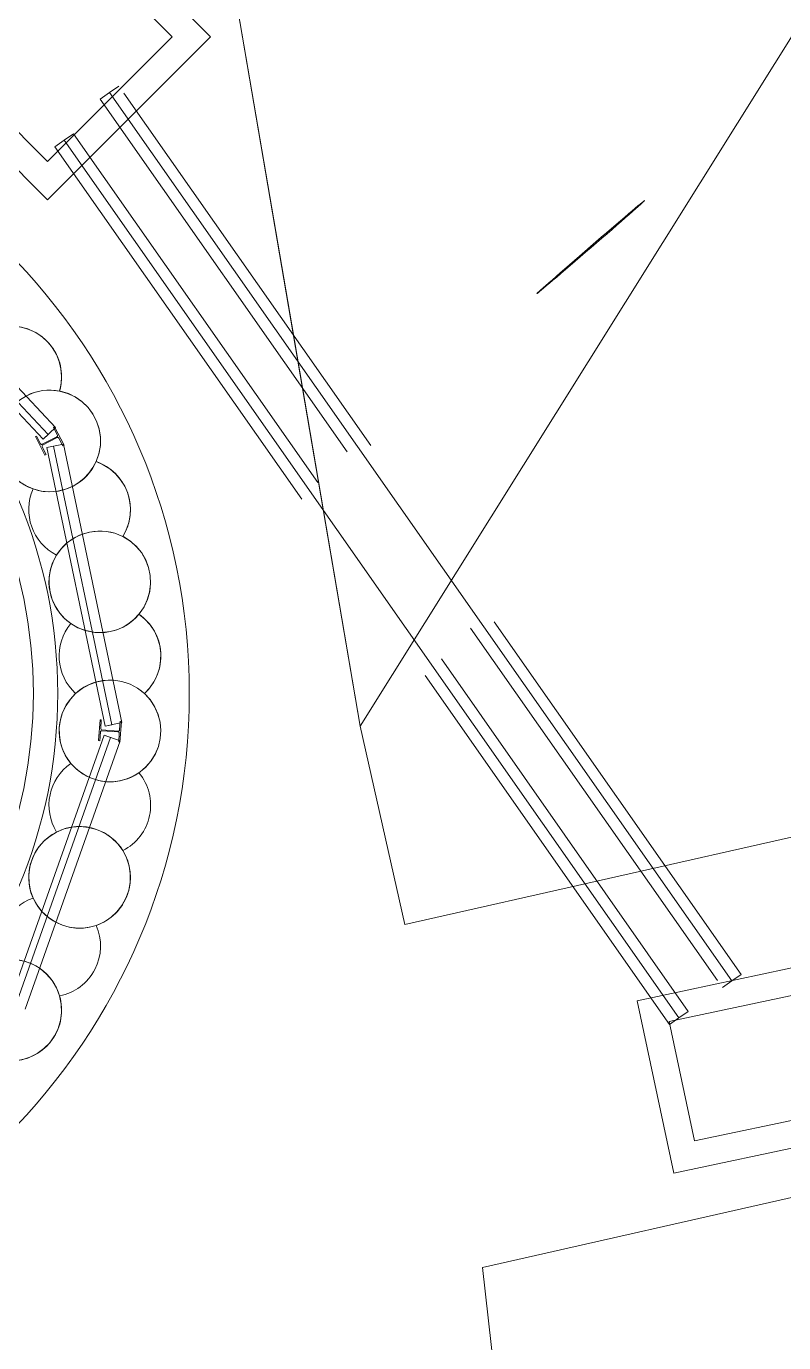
# Model space of a CAD drawing. Header units: metres. Extents: x 1753726 to 1755216, y 5920592 to 5921703.
# Drawn here: x 1755120.74 to 1755126.33, y 5921379.26 to 5921388.98 of the extents above; entities that cross this region are included whole.
import ezdxf

# ---------------------------------------------------------------- set-up
doc = ezdxf.new("R2010")
doc.units = ezdxf.units.M
doc.linetypes.add('CENTER', pattern=[50.8, 31.75, -6.35, 6.35, -6.35])
doc.linetypes.add('HIDDEN2', pattern=[4.7625, 3.175, -1.5875])
for name, color, linetype, lineweight in [('A-DETL-____-OTLN', 2, 'Continuous', 9), ('A-FLOR-____-OTLN', 9, 'Continuous', 9), ('A-GENM-____-OTLN', 4, 'Continuous', 9), ('A-WALL-____-OTLN', 2, 'Continuous', 9), ('P-PIPE-____-CNTR', 1, 'CENTER', 9), ('P-PIPE-____-OTLN', 6, 'HIDDEN2', 18), ('S-BEAM-____-OTLN', 7, 'Continuous', 9), ('S-FNDN-____-OTLN', 7, 'Continuous', 9)]:
    doc.layers.add(name, color=color, linetype=linetype, lineweight=lineweight)

# ---------------------------------------------------------------- blocks, each defined once
blk = doc.blocks.new('308492-ARUP-TUTB-MOD-0001_rvt-1-X-ARUP-GL-HERNE_BAY_ALIGNMENT')
at = {"layer": 'A-DETL-____-OTLN'}
blk.add_line((1755124.8955, 5921387.3317), (1755124.9176, 5921387.3619), dxfattribs=at)
blk.add_ellipse((1755124.9066, 5921387.3468), major_axis=(0.3974, 0.3431), ratio=0.008005, dxfattribs=at)
blk = doc.blocks.new('Arup_Beam_Steel I Section_UC_AU2 - 150UC30-4262502-X-ARUP-GL-HERNE_BAY_ALIGNMENT')
at = {"layer": 'S-BEAM-____-OTLN'}
for p, q in [((1755120.8199, 5921385.9527), (1755120.8116, 5921385.9484)), ((1755120.8116, 5921385.9484), (1755120.8199, 5921385.9527)), ((1755120.8116, 5921385.9484), (1755120.8819, 5921385.8126)), ((1755120.8819, 5921385.8126), (1755120.8116, 5921385.9484)), ((1755120.8495, 5921385.8956), (1755120.8199, 5921385.9527)), ((1755120.8199, 5921385.9527), (1755120.8495, 5921385.8956)), ((1755120.9693, 5921385.9477), (1755120.8615, 5921385.8918)), ((1755120.8615, 5921385.8918), (1755120.9693, 5921385.9477)), ((1755120.8645, 5921385.886), (1755120.9723, 5921385.9418)), ((1755120.9723, 5921385.9418), (1755120.8645, 5921385.886)), ((1755120.9518, 5921386.0211), (1755120.9435, 5921386.0168)), ((1755120.9435, 5921386.0168), (1755120.9518, 5921386.0211)), ((1755120.9435, 5921386.0168), (1755120.9731, 5921385.9597)), ((1755120.9731, 5921385.9597), (1755120.9435, 5921386.0168)), ((1755121.0222, 5921385.8852), (1755120.9518, 5921386.0211)), ((1755120.9518, 5921386.0211), (1755121.0222, 5921385.8852)), ((1755120.9843, 5921385.938), (1755121.0139, 5921385.8809)), ((1755121.0139, 5921385.8809), (1755120.9843, 5921385.938)), ((1755120.8903, 5921385.8169), (1755120.8607, 5921385.874)), ((1755120.8607, 5921385.874), (1755120.8903, 5921385.8169)), ((1755121.0139, 5921385.8809), (1755121.0222, 5921385.8852)), ((1755121.0222, 5921385.8852), (1755121.0139, 5921385.8809)), ((1755120.8819, 5921385.8126), (1755120.8903, 5921385.8169)), ((1755120.8903, 5921385.8169), (1755120.8819, 5921385.8126))]:
    blk.add_line(p, q, dxfattribs=at)
for centre, major_axis, start_param, end_param in [((1755120.9652, 5921385.9556), (-0.0038, 0.00805), 3.178181, 4.748977), ((1755120.9652, 5921385.9556), (-0.0038, 0.00805), 3.178181, 4.748977), ((1755120.9764, 5921385.9339), (-0.00452, 0.00767), 4.657422, 6.228218), ((1755120.9764, 5921385.9339), (-0.00452, 0.00767), 4.657422, 6.228218), ((1755120.8574, 5921385.8997), (-0.00089, 0.00886), 1.94898, 3.519777), ((1755120.8574, 5921385.8997), (-0.00089, 0.00886), 1.94898, 3.519777), ((1755120.8686, 5921385.8781), (-0.00089, 0.00886), 0.378184, 1.94898), ((1755120.8686, 5921385.8781), (-0.00089, 0.00886), 0.378184, 1.94898)]:
    blk.add_ellipse(centre, major_axis=major_axis, ratio=1, start_param=start_param, end_param=end_param, dxfattribs=at)
blk = doc.blocks.new('Arup_Beam_Steel I Section_UC_AU2 - 150UC30-4262503-X-ARUP-GL-HERNE_BAY_ALIGNMENT')
at = {"layer": 'S-BEAM-____-OTLN'}
for p, q in [((1755121.2879, 5921383.8589), (1755121.2775, 5921383.7062)), ((1755121.2775, 5921383.7062), (1755121.2879, 5921383.8589)), ((1755121.2973, 5921383.8582), (1755121.2879, 5921383.8589)), ((1755121.2879, 5921383.8589), (1755121.2973, 5921383.8582)), ((1755121.2929, 5921383.7941), (1755121.2973, 5921383.8582)), ((1755121.2973, 5921383.8582), (1755121.2929, 5921383.7941)), ((1755121.4362, 5921383.8487), (1755121.4318, 5921383.7846)), ((1755121.4318, 5921383.7846), (1755121.4362, 5921383.8487)), ((1755121.4351, 5921383.6955), (1755121.4456, 5921383.8481)), ((1755121.4456, 5921383.8481), (1755121.4351, 5921383.6955)), ((1755121.4456, 5921383.8481), (1755121.4362, 5921383.8487)), ((1755121.4362, 5921383.8487), (1755121.4456, 5921383.8481)), ((1755121.2775, 5921383.7062), (1755121.2869, 5921383.7056)), ((1755121.2869, 5921383.7056), (1755121.2775, 5921383.7062)), ((1755121.2869, 5921383.7056), (1755121.2913, 5921383.7698)), ((1755121.2913, 5921383.7698), (1755121.2869, 5921383.7056)), ((1755121.3007, 5921383.778), (1755121.4219, 5921383.7697)), ((1755121.4219, 5921383.7697), (1755121.3007, 5921383.778)), ((1755121.4223, 5921383.7763), (1755121.3012, 5921383.7846)), ((1755121.3012, 5921383.7846), (1755121.4223, 5921383.7763)), ((1755121.4301, 5921383.7603), (1755121.4257, 5921383.6961)), ((1755121.4257, 5921383.6961), (1755121.4301, 5921383.7603)), ((1755121.4257, 5921383.6961), (1755121.4351, 5921383.6955)), ((1755121.4351, 5921383.6955), (1755121.4257, 5921383.6961))]:
    blk.add_line(p, q, dxfattribs=at)
for centre, major_axis, start_param, end_param in [((1755121.3001, 5921383.7691), (0.0065, 0.00607), 0.75125, 2.322047), ((1755121.3001, 5921383.7691), (0.0065, 0.00607), 0.75125, 2.322047), ((1755121.3018, 5921383.7935), (0.00172, 0.00873), 1.697524, 3.26832), ((1755121.3018, 5921383.7935), (0.00172, 0.00873), 1.697524, 3.26832), ((1755121.4212, 5921383.7609), (-0.00607, 0.0065), 3.892843, 5.463639), ((1755121.4212, 5921383.7609), (-0.00607, 0.0065), 3.892843, 5.463639), ((1755121.4229, 5921383.7852), (-0.00252, 0.00853), 2.785694, 4.356491), ((1755121.4229, 5921383.7852), (-0.00252, 0.00853), 2.785694, 4.356491)]:
    blk.add_ellipse(centre, major_axis=major_axis, ratio=1, start_param=start_param, end_param=end_param, dxfattribs=at)
blk = doc.blocks.new('308492-ARUP-STTW-MOD-0200_rvt-1-X-ARUP-GL-HERNE_BAY_ALIGNMENT')
at = {"layer": 'A-WALL-____-OTLN'}
for p, q in [((1755119.4689, 5921387.4955), (1755120.905, 5921385.9634)), ((1755120.905, 5921385.9634), (1755119.4689, 5921387.4955)), ((1755119.5236, 5921387.5468), (1755120.9597, 5921386.0147)), ((1755120.9597, 5921386.0147), (1755119.5236, 5921387.5468)), ((1755119.4324, 5921387.4614), (1755120.8685, 5921385.9292)), ((1755120.8685, 5921385.9292), (1755119.4324, 5921387.4614)), ((1755119.4324, 5921387.4614), (1755120.8685, 5921385.9292)), ((1755120.8685, 5921385.9292), (1755119.4324, 5921387.4614)), ((1755120.9597, 5921386.0147), (1755120.8685, 5921385.9292)), ((1755120.9597, 5921386.0147), (1755120.8685, 5921385.9292)), ((1755120.905, 5921385.9634), (1755120.8685, 5921385.9292)), ((1755120.905, 5921385.9634), (1755120.8685, 5921385.9292)), ((1755120.8956, 5921385.8682), (1755121.018, 5921385.8938)), ((1755121.018, 5921385.8938), (1755120.8956, 5921385.8682)), ((1755120.8956, 5921385.8682), (1755120.9446, 5921385.8784)), ((1755120.9446, 5921385.8784), (1755120.8956, 5921385.8682)), ((1755120.8956, 5921385.8682), (1755121.3266, 5921383.8129)), ((1755121.3266, 5921383.8129), (1755120.8956, 5921385.8682)), ((1755120.8956, 5921385.8682), (1755121.3266, 5921383.8129)), ((1755121.3266, 5921383.8129), (1755120.8956, 5921385.8682)), ((1755120.9446, 5921385.8784), (1755121.3755, 5921383.8231)), ((1755121.3755, 5921383.8231), (1755120.9446, 5921385.8784)), ((1755121.018, 5921385.8938), (1755121.4489, 5921383.8385)), ((1755121.4489, 5921383.8385), (1755121.018, 5921385.8938)), ((1755121.4489, 5921383.8385), (1755121.3266, 5921383.8129)), ((1755121.4489, 5921383.8385), (1755121.3266, 5921383.8129)), ((1755121.3755, 5921383.8231), (1755121.3266, 5921383.8129)), ((1755121.3755, 5921383.8231), (1755121.3266, 5921383.8129)), ((1755121.3181, 5921383.7467), (1755120.6184, 5921381.7667)), ((1755120.6184, 5921381.7667), (1755121.3181, 5921383.7467)), ((1755121.3181, 5921383.7467), (1755120.6184, 5921381.7667)), ((1755120.6184, 5921381.7667), (1755121.3181, 5921383.7467)), ((1755121.3652, 5921383.73), (1755120.6655, 5921381.75)), ((1755120.6655, 5921381.75), (1755121.3652, 5921383.73)), ((1755121.4359, 5921383.705), (1755120.7363, 5921381.725)), ((1755120.7363, 5921381.725), (1755121.4359, 5921383.705)), ((1755121.3181, 5921383.7467), (1755121.4359, 5921383.705)), ((1755121.4359, 5921383.705), (1755121.3181, 5921383.7467)), ((1755121.3181, 5921383.7467), (1755121.3652, 5921383.73)), ((1755121.3652, 5921383.73), (1755121.3181, 5921383.7467))]:
    blk.add_line(p, q, dxfattribs=at)
at = {"layer": 'S-BEAM-____-OTLN'}
for start, end in [(0, 180), (0, 180), (0, 180), (0, 180), (180, 0), (180, 0), (180, 0), (180, 0)]:
    blk.add_arc((1755117.321, 5921384.0536), 3.655, start, end, dxfattribs=at)
at = {"layer": 'S-FNDN-____-OTLN', "flags": 128}
for points in [[(1755120.6519, 5921386.7635), (1755120.7083, 5921386.7558), (1755120.7628, 5921386.7397), (1755120.8143, 5921386.7155), (1755120.8616, 5921386.6838), (1755120.9035, 5921386.6453), (1755120.9391, 5921386.601)], [(1755120.9391, 5921386.601), (1755120.9035, 5921386.6453), (1755120.8616, 5921386.6838), (1755120.8143, 5921386.7155), (1755120.7628, 5921386.7397), (1755120.7083, 5921386.7558), (1755120.6519, 5921386.7635)], [(1755120.9391, 5921386.601), (1755120.9668, 5921386.5533), (1755120.9872, 5921386.5022), (1755121, 5921386.4485), (1755121.0047, 5921386.3936), (1755121.0013, 5921386.3386), (1755120.9898, 5921386.2847)], [(1755120.9898, 5921386.2847), (1755121.0013, 5921386.3386), (1755121.0047, 5921386.3936), (1755121, 5921386.4485), (1755120.9872, 5921386.5022), (1755120.9668, 5921386.5533), (1755120.9391, 5921386.601)], [(1755120.5567, 5921386.0213), (1755120.5783, 5921386.078), (1755120.6088, 5921386.1305), (1755120.6473, 5921386.1775), (1755120.6929, 5921386.2176), (1755120.7444, 5921386.2498)], [(1755120.7444, 5921386.2498), (1755120.6929, 5921386.2176), (1755120.6473, 5921386.1775), (1755120.6088, 5921386.1305), (1755120.5783, 5921386.078), (1755120.5567, 5921386.0213)], [(1755120.7444, 5921386.2498), (1755120.8026, 5921386.274), (1755120.8642, 5921386.2881), (1755120.9272, 5921386.2917), (1755120.9899, 5921386.2846)], [(1755120.9899, 5921386.2846), (1755120.9272, 5921386.2917), (1755120.8642, 5921386.2881), (1755120.8026, 5921386.274), (1755120.7444, 5921386.2498)], [(1755120.9899, 5921386.2846), (1755121.0486, 5921386.2679), (1755121.1039, 5921386.2419), (1755121.1542, 5921386.2072), (1755121.1982, 5921386.1648), (1755121.2347, 5921386.1159), (1755121.2628, 5921386.0616), (1755121.2817, 5921386.0036), (1755121.291, 5921385.9432), (1755121.2903, 5921385.8821), (1755121.2797, 5921385.8219), (1755121.2595, 5921385.7643)], [(1755121.2595, 5921385.7643), (1755121.2797, 5921385.8219), (1755121.2903, 5921385.8821), (1755121.291, 5921385.9432), (1755121.2817, 5921386.0036), (1755121.2628, 5921386.0616), (1755121.2347, 5921386.1159), (1755121.1982, 5921386.1648), (1755121.1542, 5921386.2072), (1755121.1039, 5921386.2419), (1755121.0486, 5921386.2679), (1755120.9899, 5921386.2846)], [(1755120.9973, 5921386.2831), (1755121.0544, 5921386.2657), (1755121.108, 5921386.2394), (1755121.1568, 5921386.205), (1755121.1995, 5921386.1633), (1755121.2351, 5921386.1153), (1755121.2625, 5921386.0623), (1755121.2812, 5921386.0056), (1755121.2907, 5921385.9466), (1755121.2907, 5921385.8869), (1755121.2812, 5921385.828), (1755121.2625, 5921385.7713)], [(1755121.2625, 5921385.7713), (1755121.2812, 5921385.828), (1755121.2907, 5921385.8869), (1755121.2907, 5921385.9466), (1755121.2812, 5921386.0056), (1755121.2625, 5921386.0623), (1755121.2351, 5921386.1153), (1755121.1995, 5921386.1633), (1755121.1568, 5921386.205), (1755121.108, 5921386.2394), (1755121.0544, 5921386.2657), (1755120.9973, 5921386.2831)], [(1755120.7945, 5921385.5624), (1755120.7422, 5921385.585), (1755120.694, 5921385.6153), (1755120.6509, 5921385.6525), (1755120.6139, 5921385.6959), (1755120.5839, 5921385.7443), (1755120.5617, 5921385.7967), (1755120.5476, 5921385.8519), (1755120.542, 5921385.9086), (1755120.5451, 5921385.9655), (1755120.5567, 5921386.0213)], [(1755120.5567, 5921386.0213), (1755120.5451, 5921385.9655), (1755120.542, 5921385.9086), (1755120.5476, 5921385.8519), (1755120.5617, 5921385.7967), (1755120.5839, 5921385.7443), (1755120.6139, 5921385.6959), (1755120.6509, 5921385.6525), (1755120.694, 5921385.6153), (1755120.7422, 5921385.585), (1755120.7945, 5921385.5624)], [(1755121.2595, 5921385.7643), (1755121.2359, 5921385.7197), (1755121.2065, 5921385.6786), (1755121.1719, 5921385.6418), (1755121.1326, 5921385.6101), (1755121.0894, 5921385.5839)], [(1755121.0894, 5921385.5839), (1755121.1326, 5921385.6101), (1755121.1719, 5921385.6418), (1755121.2065, 5921385.6786), (1755121.2359, 5921385.7197), (1755121.2595, 5921385.7643)], [(1755121.2595, 5921385.7643), (1755121.3117, 5921385.7417), (1755121.3599, 5921385.7115), (1755121.403, 5921385.6743), (1755121.4399, 5921385.631), (1755121.4699, 5921385.5827), (1755121.4922, 5921385.5303)], [(1755121.4922, 5921385.5303), (1755121.4699, 5921385.5827), (1755121.4399, 5921385.631), (1755121.403, 5921385.6743), (1755121.3599, 5921385.7115), (1755121.3117, 5921385.7417), (1755121.2595, 5921385.7643)], [(1755121.0894, 5921385.5839), (1755121.0334, 5921385.5604), (1755120.9744, 5921385.5463), (1755120.9138, 5921385.5418), (1755120.8533, 5921385.5472), (1755120.7945, 5921385.5624)], [(1755120.7945, 5921385.5624), (1755120.8533, 5921385.5472), (1755120.9138, 5921385.5418), (1755120.9744, 5921385.5463), (1755121.0334, 5921385.5604), (1755121.0894, 5921385.5839)], [(1755121.4922, 5921385.5303), (1755121.5061, 5921385.477), (1755121.5119, 5921385.4222), (1755121.5097, 5921385.3671), (1755121.4994, 5921385.313), (1755121.4813, 5921385.2609), (1755121.4557, 5921385.2121)], [(1755121.4557, 5921385.2121), (1755121.4813, 5921385.2609), (1755121.4994, 5921385.313), (1755121.5097, 5921385.3671), (1755121.5119, 5921385.4222), (1755121.5061, 5921385.477), (1755121.4922, 5921385.5303)], [(1755120.9676, 5921385.0753), (1755121.0037, 5921385.1241), (1755121.0472, 5921385.1665), (1755121.097, 5921385.2013), (1755121.1517, 5921385.2276), (1755121.21, 5921385.2447)], [(1755121.21, 5921385.2447), (1755121.1517, 5921385.2276), (1755121.097, 5921385.2013), (1755121.0472, 5921385.1665), (1755121.0037, 5921385.1241), (1755120.9676, 5921385.0753)], [(1755121.21, 5921385.2447), (1755121.2726, 5921385.2523), (1755121.3356, 5921385.2493), (1755121.3973, 5921385.2357), (1755121.4558, 5921385.2121)], [(1755121.4558, 5921385.2121), (1755121.3973, 5921385.2357), (1755121.3356, 5921385.2493), (1755121.2726, 5921385.2523), (1755121.21, 5921385.2447)], [(1755121.4558, 5921385.2121), (1755121.5078, 5921385.1801), (1755121.554, 5921385.1401), (1755121.5931, 5921385.0932), (1755121.624, 5921385.0405), (1755121.646, 5921384.9835), (1755121.6584, 5921384.9237), (1755121.661, 5921384.8627), (1755121.6536, 5921384.802), (1755121.6364, 5921384.7434), (1755121.61, 5921384.6883), (1755121.575, 5921384.6383)], [(1755121.575, 5921384.6383), (1755121.61, 5921384.6883), (1755121.6364, 5921384.7434), (1755121.6536, 5921384.802), (1755121.661, 5921384.8627), (1755121.6584, 5921384.9237), (1755121.646, 5921384.9835), (1755121.624, 5921385.0405), (1755121.5931, 5921385.0932), (1755121.554, 5921385.1401), (1755121.5078, 5921385.1801), (1755121.4558, 5921385.2121)], [(1755121.4625, 5921385.2085), (1755121.5128, 5921385.1764), (1755121.5574, 5921385.1366), (1755121.595, 5921385.0903), (1755121.6249, 5921385.0386), (1755121.6462, 5921384.9828), (1755121.6583, 5921384.9244), (1755121.661, 5921384.8647), (1755121.6542, 5921384.8054), (1755121.6381, 5921384.7479), (1755121.6131, 5921384.6937), (1755121.5798, 5921384.6442)], [(1755121.5798, 5921384.6442), (1755121.6131, 5921384.6937), (1755121.6381, 5921384.7479), (1755121.6542, 5921384.8054), (1755121.661, 5921384.8647), (1755121.6583, 5921384.9244), (1755121.6462, 5921384.9828), (1755121.6249, 5921385.0386), (1755121.595, 5921385.0903), (1755121.5574, 5921385.1366), (1755121.5128, 5921385.1764), (1755121.4625, 5921385.2085)], [(1755121.0728, 5921384.5693), (1755121.0285, 5921384.6051), (1755120.9902, 5921384.6473), (1755120.9588, 5921384.6948), (1755120.9349, 5921384.7465), (1755120.9191, 5921384.8013), (1755120.9118, 5921384.8578), (1755120.9131, 5921384.9147), (1755120.923, 5921384.9708), (1755120.9413, 5921385.0247), (1755120.9676, 5921385.0753)], [(1755120.9676, 5921385.0753), (1755120.9413, 5921385.0247), (1755120.923, 5921384.9708), (1755120.9131, 5921384.9147), (1755120.9118, 5921384.8578), (1755120.9191, 5921384.8013), (1755120.9349, 5921384.7465), (1755120.9588, 5921384.6948), (1755120.9902, 5921384.6473), (1755121.0285, 5921384.6051), (1755121.0728, 5921384.5693)], [(1755121.575, 5921384.6383), (1755121.5402, 5921384.6016), (1755121.5008, 5921384.57), (1755121.4576, 5921384.544), (1755121.4112, 5921384.524), (1755121.3625, 5921384.5104)], [(1755121.3625, 5921384.5104), (1755121.4112, 5921384.524), (1755121.4576, 5921384.544), (1755121.5008, 5921384.57), (1755121.5402, 5921384.6016), (1755121.575, 5921384.6383)], [(1755121.575, 5921384.6383), (1755121.6192, 5921384.6024), (1755121.6574, 5921384.5603), (1755121.6889, 5921384.5129), (1755121.7128, 5921384.4612), (1755121.7286, 5921384.4066), (1755121.736, 5921384.3502)], [(1755121.736, 5921384.3502), (1755121.7286, 5921384.4066), (1755121.7128, 5921384.4612), (1755121.6889, 5921384.5129), (1755121.6574, 5921384.5603), (1755121.6192, 5921384.6024), (1755121.575, 5921384.6383)], [(1755121.3625, 5921384.5104), (1755121.3023, 5921384.5029), (1755121.2416, 5921384.5052), (1755121.1821, 5921384.5173), (1755121.1253, 5921384.5388), (1755121.0728, 5921384.5693)], [(1755121.0728, 5921384.5693), (1755121.1253, 5921384.5388), (1755121.1821, 5921384.5173), (1755121.2416, 5921384.5052), (1755121.3023, 5921384.5029), (1755121.3625, 5921384.5104)], [(1755121.736, 5921384.3502), (1755121.7349, 5921384.2951), (1755121.7258, 5921384.2407), (1755121.7088, 5921384.1883), (1755121.6842, 5921384.139), (1755121.6528, 5921384.0937), (1755121.615, 5921384.0536)], [(1755121.615, 5921384.0536), (1755121.6528, 5921384.0937), (1755121.6842, 5921384.139), (1755121.7088, 5921384.1883), (1755121.7258, 5921384.2407), (1755121.7349, 5921384.2951), (1755121.736, 5921384.3502)], [(1755121.1081, 5921384.0535), (1755121.156, 5921384.0908), (1755121.2093, 5921384.1199), (1755121.2666, 5921384.14), (1755121.3264, 5921384.1505), (1755121.3871, 5921384.1513)], [(1755121.3871, 5921384.1513), (1755121.3264, 5921384.1505), (1755121.2666, 5921384.14), (1755121.2093, 5921384.1199), (1755121.156, 5921384.0908), (1755121.1081, 5921384.0535)], [(1755121.3871, 5921384.1513), (1755121.4495, 5921384.1417), (1755121.5094, 5921384.1218), (1755121.5651, 5921384.0921), (1755121.615, 5921384.0535)], [(1755121.615, 5921384.0535), (1755121.5651, 5921384.0921), (1755121.5094, 5921384.1218), (1755121.4495, 5921384.1417), (1755121.3871, 5921384.1513)], [(1755121.0728, 5921383.5379), (1755121.0399, 5921383.5844), (1755121.0144, 5921383.6354), (1755120.9969, 5921383.6896), (1755120.9878, 5921383.7458), (1755120.9874, 5921383.8028), (1755120.9956, 5921383.8591), (1755121.0122, 5921383.9136), (1755121.0369, 5921383.965), (1755121.0691, 5921384.012), (1755121.1081, 5921384.0535)], [(1755121.1081, 5921384.0535), (1755121.0691, 5921384.012), (1755121.0369, 5921383.965), (1755121.0122, 5921383.9136), (1755120.9956, 5921383.8591), (1755120.9874, 5921383.8028), (1755120.9878, 5921383.7458), (1755120.9969, 5921383.6896), (1755121.0144, 5921383.6354), (1755121.0399, 5921383.5844), (1755121.0728, 5921383.5379)], [(1755121.615, 5921384.0535), (1755121.6565, 5921384.0087), (1755121.6902, 5921383.9578), (1755121.7151, 5921383.902), (1755121.7307, 5921383.8429), (1755121.7365, 5921383.7821), (1755121.7323, 5921383.7212), (1755121.7183, 5921383.6617), (1755121.6948, 5921383.6053), (1755121.6625, 5921383.5535), (1755121.6222, 5921383.5076), (1755121.575, 5921383.4689)], [(1755121.575, 5921383.4689), (1755121.6222, 5921383.5076), (1755121.6625, 5921383.5535), (1755121.6948, 5921383.6053), (1755121.7183, 5921383.6617), (1755121.7323, 5921383.7212), (1755121.7365, 5921383.7821), (1755121.7307, 5921383.8429), (1755121.7151, 5921383.902), (1755121.6902, 5921383.9578), (1755121.6565, 5921384.0087), (1755121.615, 5921384.0535)], [(1755121.6206, 5921384.0483), (1755121.6603, 5921384.0038), (1755121.6925, 5921383.9535), (1755121.7163, 5921383.8988), (1755121.7311, 5921383.8409), (1755121.7365, 5921383.7814), (1755121.7324, 5921383.7219), (1755121.7189, 5921383.6637), (1755121.6964, 5921383.6084), (1755121.6654, 5921383.5574), (1755121.6266, 5921383.512), (1755121.5812, 5921383.4733)], [(1755121.5812, 5921383.4733), (1755121.6266, 5921383.512), (1755121.6654, 5921383.5574), (1755121.6964, 5921383.6084), (1755121.7189, 5921383.6637), (1755121.7324, 5921383.7219), (1755121.7365, 5921383.7814), (1755121.7311, 5921383.8409), (1755121.7163, 5921383.8988), (1755121.6925, 5921383.9535), (1755121.6603, 5921384.0038), (1755121.6206, 5921384.0483)], [(1755121.3359, 5921383.4031), (1755121.2759, 5921383.4121), (1755121.2181, 5921383.4307), (1755121.164, 5921383.4584), (1755121.1152, 5921383.4944), (1755121.0728, 5921383.5379)], [(1755121.0728, 5921383.5379), (1755121.1152, 5921383.4944), (1755121.164, 5921383.4584), (1755121.2181, 5921383.4307), (1755121.2759, 5921383.4121), (1755121.3359, 5921383.4031)], [(1755121.575, 5921383.4689), (1755121.5316, 5921383.443), (1755121.4852, 5921383.4232), (1755121.4365, 5921383.4097), (1755121.3865, 5921383.403), (1755121.3359, 5921383.4031)], [(1755121.3359, 5921383.4031), (1755121.3865, 5921383.403), (1755121.4365, 5921383.4097), (1755121.4852, 5921383.4232), (1755121.5316, 5921383.443), (1755121.575, 5921383.4689)], [(1755120.7945, 5921382.5448), (1755120.7754, 5921382.5985), (1755120.7646, 5921382.6544), (1755120.7624, 5921382.7113), (1755120.7688, 5921382.7679), (1755120.7838, 5921382.8229), (1755120.8069, 5921382.8749), (1755120.8376, 5921382.9229), (1755120.8752, 5921382.9657), (1755120.9189, 5921383.0023), (1755120.9676, 5921383.0318)], [(1755120.9676, 5921383.0318), (1755120.9189, 5921383.0023), (1755120.8752, 5921382.9657), (1755120.8376, 5921382.9229), (1755120.8069, 5921382.8749), (1755120.7838, 5921382.8229), (1755120.7688, 5921382.7679), (1755120.7624, 5921382.7113), (1755120.7646, 5921382.6544), (1755120.7754, 5921382.5985), (1755120.7945, 5921382.5448)], [(1755120.9676, 5921383.0318), (1755121.0238, 5921383.0548), (1755121.083, 5921383.0684), (1755121.1436, 5921383.0722), (1755121.204, 5921383.0663), (1755121.2627, 5921383.0506)], [(1755121.2627, 5921383.0506), (1755121.204, 5921383.0663), (1755121.1436, 5921383.0722), (1755121.083, 5921383.0684), (1755121.0238, 5921383.0548), (1755120.9676, 5921383.0318)], [(1755121.2627, 5921383.0506), (1755121.3202, 5921383.0246), (1755121.3725, 5921382.9893), (1755121.4181, 5921382.9457), (1755121.4558, 5921382.895)], [(1755121.4558, 5921382.895), (1755121.4181, 5921382.9457), (1755121.3725, 5921382.9893), (1755121.3202, 5921383.0246), (1755121.2627, 5921383.0506)], [(1755121.4558, 5921382.895), (1755121.4836, 5921382.8407), (1755121.5023, 5921382.7825), (1755121.5113, 5921382.7221), (1755121.5104, 5921382.661), (1755121.4995, 5921382.6009), (1755121.4791, 5921382.5433), (1755121.4495, 5921382.4899), (1755121.4117, 5921382.4419), (1755121.3666, 5921382.4007), (1755121.3154, 5921382.3674), (1755121.2595, 5921382.3428)], [(1755121.2595, 5921382.3428), (1755121.3154, 5921382.3674), (1755121.3666, 5921382.4007), (1755121.4117, 5921382.4419), (1755121.4495, 5921382.4899), (1755121.4791, 5921382.5433), (1755121.4995, 5921382.6009), (1755121.5104, 5921382.661), (1755121.5113, 5921382.7221), (1755121.5023, 5921382.7825), (1755121.4836, 5921382.8407), (1755121.4558, 5921382.895)], [(1755121.0115, 5921382.3439), (1755120.9562, 5921382.3689), (1755120.9055, 5921382.4024), (1755120.861, 5921382.4436), (1755120.8236, 5921382.4915), (1755120.7945, 5921382.5448)], [(1755120.7945, 5921382.5448), (1755120.8236, 5921382.4915), (1755120.861, 5921382.4436), (1755120.9055, 5921382.4024), (1755120.9562, 5921382.3689), (1755121.0115, 5921382.3439)], [(1755121.2595, 5921382.3428), (1755121.2107, 5921382.3296), (1755121.1607, 5921382.323), (1755121.1102, 5921382.3233), (1755121.0602, 5921382.3303), (1755121.0115, 5921382.3439)], [(1755121.0115, 5921382.3439), (1755121.0602, 5921382.3303), (1755121.1102, 5921382.3233), (1755121.1607, 5921382.323), (1755121.2107, 5921382.3296), (1755121.2595, 5921382.3428)], [(1755120.5567, 5921382.0858), (1755120.617, 5921382.0928), (1755120.6777, 5921382.0899), (1755120.7371, 5921382.0773), (1755120.7937, 5921382.0553), (1755120.8459, 5921382.0244)], [(1755120.8459, 5921382.0244), (1755120.7937, 5921382.0553), (1755120.7371, 5921382.0773), (1755120.6777, 5921382.0899), (1755120.617, 5921382.0928), (1755120.5567, 5921382.0858)], [(1755120.8459, 5921382.0244), (1755120.8943, 5921381.9838), (1755120.9351, 5921381.9356), (1755120.9672, 5921381.8814), (1755120.9899, 5921381.8224)], [(1755120.9899, 5921381.8224), (1755120.9672, 5921381.8814), (1755120.9351, 5921381.9356), (1755120.8943, 5921381.9838), (1755120.8459, 5921382.0244)], [(1755120.9899, 5921381.8224), (1755121.002, 5921381.7626), (1755121.0043, 5921381.7015), (1755120.9967, 5921381.6409), (1755120.9793, 5921381.5824), (1755120.9526, 5921381.5274), (1755120.9174, 5921381.4775), (1755120.8746, 5921381.434), (1755120.8252, 5921381.398), (1755120.7707, 5921381.3705), (1755120.7124, 5921381.3522), (1755120.6519, 5921381.3437)], [(1755120.6519, 5921381.3437), (1755120.7124, 5921381.3522), (1755120.7707, 5921381.3705), (1755120.8252, 5921381.398), (1755120.8746, 5921381.434), (1755120.9174, 5921381.4775), (1755120.9526, 5921381.5274), (1755120.9793, 5921381.5824), (1755120.9967, 5921381.6409), (1755121.0043, 5921381.7015), (1755121.002, 5921381.7626), (1755120.9899, 5921381.8224)]]:
    blk.add_lwpolyline(points, dxfattribs=at)
at = {"layer": 'S-FNDN-____-OTLN'}
for centre, radius, start, end in [((1755117.321, 5921384.0536), 4.625, 0, 180), ((1755117.321, 5921384.0536), 4.625, 0, 180), ((1755117.321, 5921384.0536), 3.475, 0, 180), ((1755117.321, 5921384.0536), 3.475, 0, 180), ((1755120.6297, 5921386.3891), 0.375, 343.82633, 86.60845), ((1755120.6297, 5921386.3891), 0.375, 343.82633, 86.60845), ((1755120.9169, 5921385.9168), 0.375, 78.78236, 117.3913), ((1755120.9169, 5921385.9168), 0.375, 78.78236, 117.3913), ((1755120.9169, 5921385.9168), 0.375, 163.82633, 250.95628), ((1755120.9169, 5921385.9168), 0.375, 163.82633, 250.95628), ((1755120.9169, 5921385.9168), 0.375, 297.3913, 336.00024), ((1755121.1371, 5921385.4098), 0.375, 328.17416, 70.95628), ((1755121.1371, 5921385.4098), 0.375, 328.17416, 70.95628), ((1755121.1371, 5921385.4098), 0.375, 156.00024, 243.13019), ((1755121.1371, 5921385.4098), 0.375, 156.00024, 243.13019), ((1755121.1371, 5921385.4098), 0.375, 156.00024, 243.13019), ((1755121.1371, 5921385.4098), 0.375, 156.00024, 243.13019), ((1755120.9169, 5921385.9168), 0.375, 250.95628, 297.3913), ((1755121.2863, 5921384.8776), 0.375, 101.73913, 148.17416), ((1755121.2863, 5921384.8776), 0.375, 63.13019, 101.73913), ((1755121.2863, 5921384.8776), 0.375, 63.13019, 101.73913), ((1755121.2863, 5921384.8776), 0.375, 148.17416, 235.3041), ((1755121.2863, 5921384.8776), 0.375, 148.17416, 235.3041), ((1755121.2863, 5921384.8776), 0.375, 281.73913, 320.34807), ((1755121.2863, 5921384.8776), 0.375, 281.73913, 320.34807), ((1755121.3615, 5921384.3299), 0.375, 312.52198, 55.3041), ((1755121.3615, 5921384.3299), 0.375, 312.52198, 55.3041), ((1755121.3615, 5921384.3299), 0.375, 140.34807, 227.47802), ((1755121.3615, 5921384.3299), 0.375, 140.34807, 227.47802), ((1755121.3615, 5921384.3299), 0.375, 140.34807, 227.47802), ((1755121.3615, 5921384.3299), 0.375, 140.34807, 227.47802), ((1755121.2863, 5921384.8776), 0.375, 235.3041, 281.73913), ((1755121.2863, 5921384.8776), 0.375, 235.3041, 281.73913), ((1755121.3615, 5921383.7772), 0.375, 47.47802, 86.08696), ((1755117.321, 5921384.0536), 4.625, 180, 0), ((1755117.321, 5921384.0536), 4.625, 180, 0), ((1755117.321, 5921384.0536), 3.475, 180, 0), ((1755117.321, 5921384.0536), 3.475, 180, 0), ((1755121.3615, 5921383.7772), 0.375, 132.52198, 219.65193), ((1755121.2863, 5921383.2296), 0.375, 124.6959, 211.82584), ((1755121.2863, 5921383.2296), 0.375, 124.6959, 211.82584), ((1755121.2863, 5921383.2296), 0.375, 124.6959, 211.82584), ((1755121.2863, 5921383.2296), 0.375, 124.6959, 211.82584), ((1755121.2863, 5921383.2296), 0.375, 296.86981, 39.65193), ((1755121.2863, 5921383.2296), 0.375, 296.86981, 39.65193), ((1755121.1371, 5921382.6973), 0.375, 116.86981, 203.99976), ((1755121.1371, 5921382.6973), 0.375, 31.82584, 70.43478), ((1755121.1371, 5921382.6973), 0.375, 289.04372, 31.82584), ((1755120.9169, 5921382.1903), 0.375, 109.04372, 196.17367), ((1755120.9169, 5921382.1903), 0.375, 109.04372, 196.17367), ((1755120.9169, 5921382.1903), 0.375, 109.04372, 196.17367), ((1755120.9169, 5921382.1903), 0.375, 109.04372, 196.17367), ((1755120.9169, 5921382.1903), 0.375, 281.21764, 23.99976), ((1755120.9169, 5921382.1903), 0.375, 281.21764, 23.99976), ((1755120.6297, 5921381.718), 0.375, 54.78261, 101.21764), ((1755120.6297, 5921381.718), 0.375, 54.78261, 101.21764), ((1755120.6297, 5921381.718), 0.375, 16.17367, 54.78261), ((1755120.6297, 5921381.718), 0.375, 16.17367, 54.78261), ((1755120.6297, 5921381.718), 0.375, 273.39155, 16.17367), ((1755120.6297, 5921381.718), 0.375, 273.39155, 16.17367)]:
    blk.add_arc(centre, radius, start, end, dxfattribs=at)
for centre, major_axis, start_param, end_param in [((1755120.9169, 5921385.9168), (0.1137, 0.3573), 3.927796, 4.601649), ((1755120.9169, 5921385.9168), (0.2325, 0.2942), 3.47807, 4.288514), ((1755121.2863, 5921384.8776), (0, 0.375), 0.204886, 1.015331), ((1755121.3615, 5921383.7772), (-0.2277, 0.298), 5.562337, 6.372781), ((1755121.3615, 5921383.7772), (0.0681, 0.3688), 0.114205, 0.924649), ((1755121.3615, 5921383.7772), (-0.0681, 0.3688), 5.358537, 6.03239), ((1755121.3615, 5921383.7772), (-0.2314, 0.2951), 0.077073, 1.597777), ((1755121.3615, 5921383.7772), (0.3686, 0.069), 3.648496, 4.45894), ((1755121.3615, 5921383.7772), (-0.3589, 0.1086), 0.985778, 1.796222), ((1755121.3615, 5921383.7772), (-0.3748, 0.0128), 1.536649, 2.210502), ((1755121.3615, 5921383.7772), (0.375, 0), 4.644093, 5.317947), ((1755121.2863, 5921383.2296), (0, 0.375), 3.610559, 5.404446), ((1755121.2863, 5921383.2296), (0, 0.375), 3.610559, 5.404446), ((1755121.1371, 5921382.6973), (-0.1222, 0.3545), 0.13704, 1.657744), ((1755121.1371, 5921382.6973), (-0.1401, 0.3479), 5.558872, 6.369316), ((1755121.1371, 5921382.6973), (0, 0.375), 5.941708, 6.752152), ((1755121.1371, 5921382.6973), (0.2223, 0.302), 5.902241, 6.576094), ((1755121.1371, 5921382.6973), (0.3399, 0.1585), 4.608367, 6.402253), ((1755121.1371, 5921382.6973), (0.3545, 0.1222), 3.228541, 4.038985), ((1755121.1371, 5921382.6973), (-0.2958, 0.2306), 1.08101, 1.891454), ((1755120.9169, 5921382.1903), (0.1723, 0.3331), 3.81464, 5.608527), ((1755120.9169, 5921382.1903), (0.1723, 0.3331), 3.81464, 5.608527), ((1755121.1371, 5921382.6973), (0.3262, 0.185), 3.85495, 4.528803), ((1755121.1371, 5921382.6973), (0.3741, 0.0253), 4.303421, 4.977275)]:
    blk.add_ellipse(centre, major_axis=major_axis, ratio=1, start_param=start_param, end_param=end_param, dxfattribs=at)
at = {"layer": 'S-BEAM-____-OTLN'}
for name in ['Arup_Beam_Steel I Section_UC_AU2 - 150UC30-4262502-X-ARUP-GL-HERNE_BAY_ALIGNMENT', 'Arup_Beam_Steel I Section_UC_AU2 - 150UC30-4262503-X-ARUP-GL-HERNE_BAY_ALIGNMENT']:
    blk.add_blockref(name, (0, 0), dxfattribs=at)
blk = doc.blocks.new('308492-ARUP-STRW-MOD-1700_rvt-1-X-ARUP-GL-HERNE_BAY_ALIGNMENT')
at = {"layer": 'A-FLOR-____-OTLN'}
for p, q in [((1755127.404, 5921390.525), (1755124.8865, 5921386.4998)), ((1755124.8865, 5921386.4998), (1755127.404, 5921390.525)), ((1755122.7013, 5921386.7741), (1755122.3053, 5921389.0961)), ((1755122.3053, 5921389.0961), (1755122.7013, 5921386.7741)), ((1755122.3053, 5921389.0961), (1755123.2062, 5921383.8133)), ((1755123.2062, 5921383.8133), (1755122.3053, 5921389.0961)), ((1755123.2062, 5921383.8133), (1755122.7013, 5921386.7741)), ((1755122.7013, 5921386.7741), (1755123.2062, 5921383.8133)), ((1755124.8865, 5921386.4998), (1755123.2062, 5921383.8133)), ((1755123.2062, 5921383.8133), (1755124.8865, 5921386.4998)), ((1755123.2062, 5921383.8133), (1755123.5367, 5921382.3496)), ((1755123.5367, 5921382.3496), (1755123.2062, 5921383.8133)), ((1755123.5367, 5921382.3496), (1755126.7557, 5921383.0763)), ((1755126.7557, 5921383.0763), (1755123.5367, 5921382.3496)), ((1755127.3267, 5921380.5468), (1755124.1077, 5921379.8201)), ((1755124.1077, 5921379.8201), (1755127.3267, 5921380.5468)), ((1755124.1077, 5921379.8201), (1755124.6551, 5921375.0013)), ((1755124.6551, 5921375.0013), (1755124.1077, 5921379.8201))]:
    blk.add_line(p, q, dxfattribs=at)
blk = doc.blocks.new('Access Pit Type A - Access Pit Type A-4961349-X-ARUP-GL-HERNE_BAY_ALIGNMENT')
at = {"layer": 'A-GENM-____-OTLN'}
for p, q in [((0.65, 0.85), (-0.65, 0.85)), ((-0.65, 0.85), (-0.65, -0.85)), ((-0.65, -0.85), (-0.65, 0.85)), ((-0.65, 0.85), (0.65, 0.85)), ((-0.65, -0.85), (-0.65, 0.85)), ((-0.65, 0.85), (0.65, 0.85)), ((0.65, 0.85), (-0.65, 0.85)), ((-0.65, 0.85), (-0.65, -0.85)), ((0.65, 0.85), (-0.65, 0.85)), ((-0.65, 0.85), (-0.65, -0.85)), ((-0.65, -0.85), (-0.65, 0.85)), ((-0.65, 0.85), (0.65, 0.85)), ((0.65, -0.85), (0.65, 0.85)), ((0.65, 0.85), (0.65, -0.85)), ((0.65, 0.85), (0.65, -0.85)), ((0.65, -0.85), (0.65, 0.85)), ((0.65, -0.85), (0.65, 0.85)), ((0.65, 0.85), (0.65, -0.85)), ((0.45, 0.65), (-0.45, 0.65)), ((-0.45, 0.65), (-0.45, -0.65)), ((-0.45, -0.65), (-0.45, 0.65)), ((-0.45, 0.65), (0.45, 0.65)), ((0.45, -0.65), (0.45, 0.65)), ((0.45, 0.65), (0.45, -0.65)), ((-0.45, -0.65), (0.45, -0.65)), ((0.45, -0.65), (-0.45, -0.65)), ((-0.65, -0.85), (0.65, -0.85)), ((0.65, -0.85), (-0.65, -0.85)), ((0.65, -0.85), (-0.65, -0.85)), ((-0.65, -0.85), (0.65, -0.85)), ((-0.65, -0.85), (0.65, -0.85)), ((0.65, -0.85), (-0.65, -0.85))]:
    blk.add_line(p, q, dxfattribs=at)
blk = doc.blocks.new('308492-ARUP-STPU-MOD-1500_rvt-1-X-ARUP-GL-HERNE_BAY_ALIGNMENT')
at = {"layer": 'P-PIPE-____-CNTR'}
for p, q in [((1755125.9467, 5921381.9328), (1755121.358, 5921388.486)), ((1755125.9467, 5921381.9328), (1755121.358, 5921388.486)), ((1755125.5573, 5921381.6602), (1755121.0235, 5921388.1352)), ((1755125.5573, 5921381.6602), (1755121.0235, 5921388.1352))]:
    blk.add_line(p, q, dxfattribs=at)
at = {"layer": 'P-PIPE-____-OTLN'}
for p, q in [((1755121.358, 5921388.486), (1755121.2891, 5921388.4378)), ((1755121.358, 5921388.486), (1755121.2891, 5921388.4378)), ((1755121.427, 5921388.5343), (1755121.358, 5921388.486)), ((1755121.427, 5921388.5343), (1755121.358, 5921388.486)), ((1755126.0156, 5921381.9811), (1755121.427, 5921388.5343)), ((1755121.2891, 5921388.4378), (1755125.8777, 5921381.8846)), ((1755121.0924, 5921388.1834), (1755121.0235, 5921388.1352)), ((1755121.0924, 5921388.1834), (1755121.0235, 5921388.1352)), ((1755125.6263, 5921381.7085), (1755121.0924, 5921388.1834)), ((1755121.0235, 5921388.1352), (1755120.9546, 5921388.0869)), ((1755121.0235, 5921388.1352), (1755120.9546, 5921388.0869)), ((1755120.9546, 5921388.0869), (1755125.4884, 5921381.612)), ((1755125.9467, 5921381.9328), (1755126.0156, 5921381.9811)), ((1755125.9467, 5921381.9328), (1755126.0156, 5921381.9811)), ((1755125.8777, 5921381.8846), (1755125.9467, 5921381.9328)), ((1755125.8777, 5921381.8846), (1755125.9467, 5921381.9328)), ((1755125.5573, 5921381.6602), (1755125.6263, 5921381.7085)), ((1755125.5573, 5921381.6602), (1755125.6263, 5921381.7085)), ((1755125.4884, 5921381.612), (1755125.5573, 5921381.6602)), ((1755125.4884, 5921381.612), (1755125.5573, 5921381.6602))]:
    blk.add_line(p, q, dxfattribs=at)
at = {"layer": 'A-GENM-____-OTLN'}
for p, rotation in [((1755121.0417, 5921388.7569), 314.999999999999), ((1755126.2148, 5921381.3277), 281.9999999999987)]:
    blk.add_blockref('Access Pit Type A - Access Pit Type A-4961349-X-ARUP-GL-HERNE_BAY_ALIGNMENT', p, dxfattribs=dict(at, rotation=rotation))

msp = doc.modelspace()

# ---------------------------------------------------------------- block references
for name in ['308492-ARUP-TUTB-MOD-0001_rvt-1-X-ARUP-GL-HERNE_BAY_ALIGNMENT', '308492-ARUP-STRW-MOD-1700_rvt-1-X-ARUP-GL-HERNE_BAY_ALIGNMENT', '308492-ARUP-STPU-MOD-1500_rvt-1-X-ARUP-GL-HERNE_BAY_ALIGNMENT', '308492-ARUP-STTW-MOD-0200_rvt-1-X-ARUP-GL-HERNE_BAY_ALIGNMENT']:
    msp.add_blockref(name, (0, 0))

doc.saveas('drawing.dxf')
